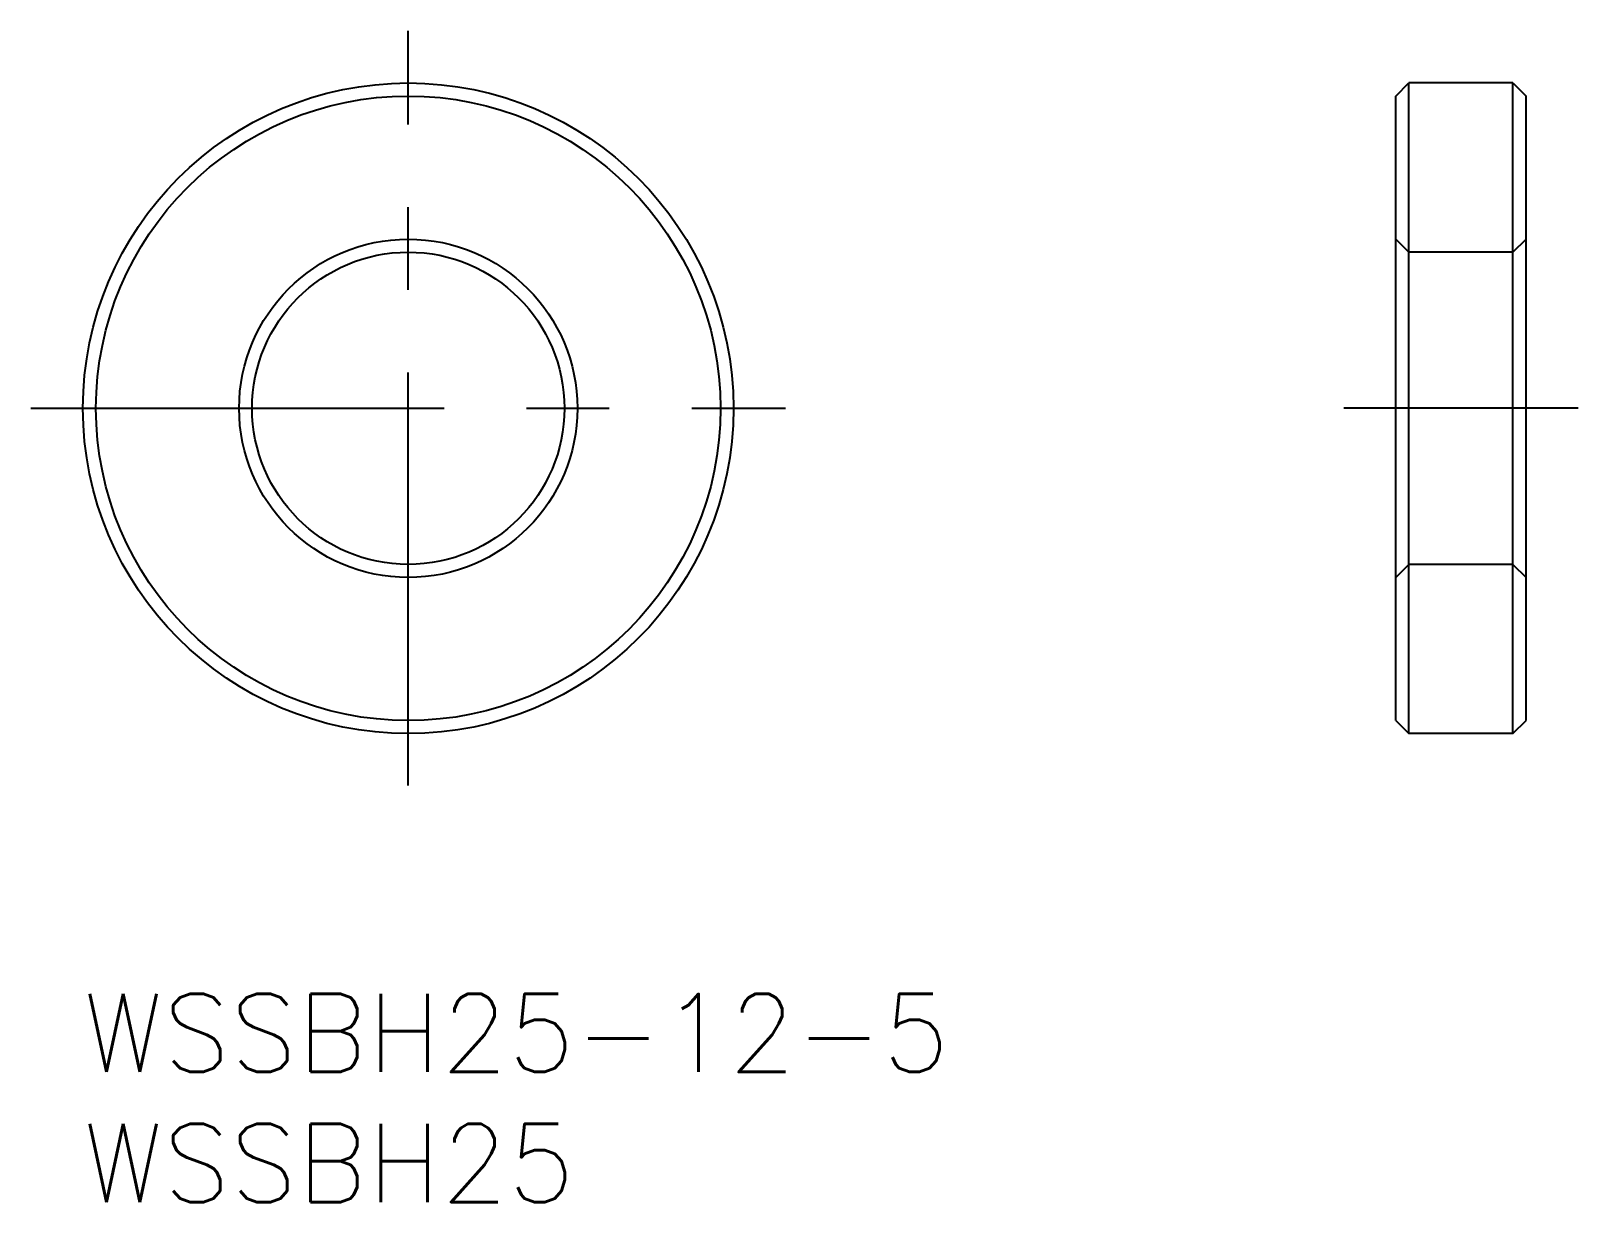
# Model space of a CAD drawing. Extents: x -2 to 57.5, y -8 to 37.
import ezdxf

# ---------------------------------------------------------------- set-up
doc = ezdxf.new("R2010")
doc.units = 0
doc.header["$LTSCALE"] = 0.5
doc.linetypes.add('CENTER', pattern=[50.8, 31.75, -6.35, 6.35, -6.35])
doc.linetypes.add('DASHED', pattern=[19.05, 12.7, -6.35])
for name, color, linetype in [('MSM_CENTER', 1, 'CENTER'), ('MSM_CONTINUOUS', 7, 'CONTINUOUS'), ('MSM_DASHED', 4, 'DASHED'), ('MSM_PART_NUMBER', 7, 'CONTINUOUS')]:
    doc.layers.add(name, color=color, linetype=linetype)
doc.styles.get("Standard").update_dxf_attribs({"font": 'txt.shx', "height": 2, "bigfont": 'bigfont.shx'})

# ---------------------------------------------------------------- blocks, each defined once
blk = doc.blocks.new('*U12')
at = {"layer": 'MSM_PART_NUMBER'}
blk.add_text('WSSBH25-12-5', height=3, dxfattribs=at).set_placement((0, -3))
blk = doc.blocks.new('*U13')
at = {"layer": 'MSM_PART_NUMBER'}
blk.add_text('WSSBH25', height=3, dxfattribs=at).set_placement((0, -8))

msp = doc.modelspace()

# ---------------------------------------------------------------- linework, layer by layer
at = {"layer": 'MSM_CENTER'}
for p, q in [((12.5, 8), (12.5, 37)), ((-2, 22.5), (27, 22.5)), ((57.454, 22.5), (48.454, 22.5))]:
    msp.add_line(p, q, dxfattribs=at)
at = {"layer": 'MSM_CONTINUOUS'}
for p, q in [((50.454, 34.5), (50.954, 35)), ((50.454, 10.5), (50.454, 34.5)), ((50.954, 10), (50.954, 35)), ((54.954, 35), (50.954, 35)), ((54.954, 10), (54.954, 35)), ((54.954, 35), (55.454, 34.5)), ((55.454, 10.5), (55.454, 34.5)), ((50.454, 10.5), (50.954, 10)), ((54.954, 10), (55.454, 10.5)), ((54.954, 10), (50.954, 10))]:
    msp.add_line(p, q, dxfattribs=at)
for radius in [12.5, 12, 6.5, 6]:
    msp.add_circle((12.5, 22.5), radius, dxfattribs=at)
at = {"layer": 'MSM_DASHED'}
for p, q in [((50.454, 29), (50.954, 28.5)), ((54.954, 28.5), (55.454, 29)), ((54.954, 28.5), (50.954, 28.5)), ((50.454, 16), (50.954, 16.5)), ((54.954, 16.5), (50.954, 16.5)), ((54.954, 16.5), (55.454, 16))]:
    msp.add_line(p, q, dxfattribs=at)

# ---------------------------------------------------------------- block references
at = {"layer": 'MSM_CONTINUOUS'}
for name in ['*U12', '*U13']:
    msp.add_blockref(name, (0, 0), dxfattribs=at)

doc.saveas('drawing.dxf')
